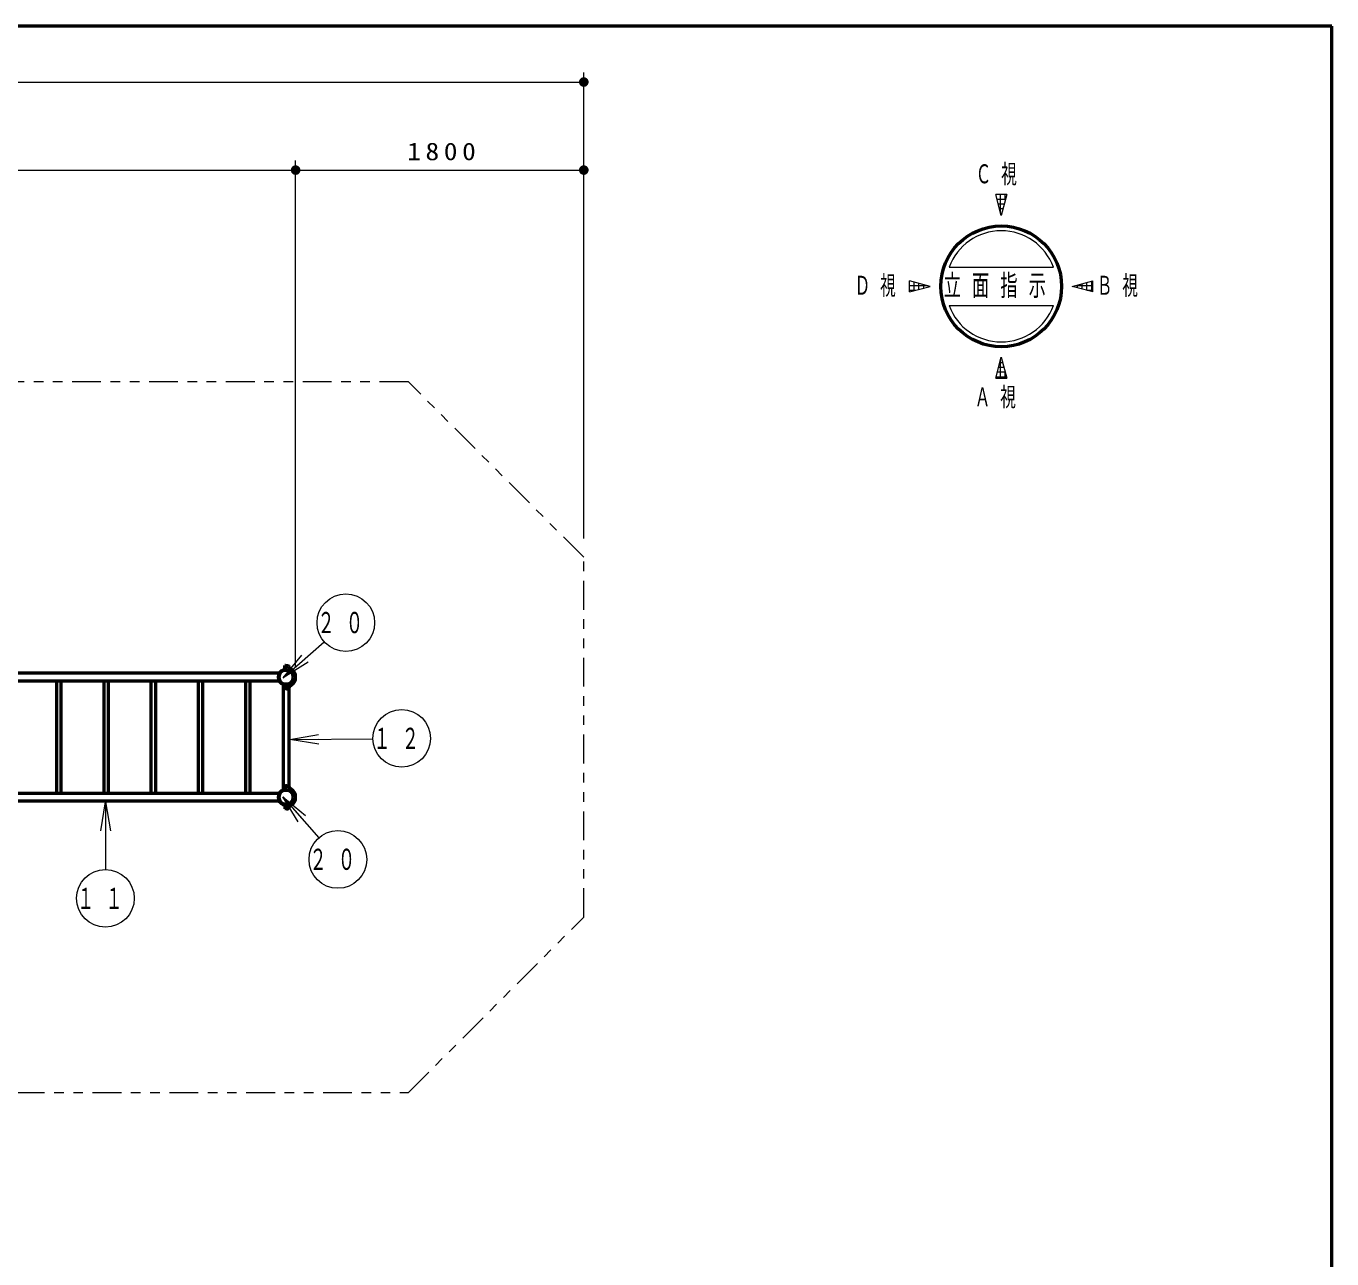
# Model space of a CAD drawing. Units: millimetres on the paper, scale 1:60. Extents: x -385 to 0, y -594 to 267.
# Drawn here: x -135.9 to 0, y 138.7 to 267 of the extents above; entities that cross this region are included whole.
import ezdxf

# ---------------------------------------------------------------- set-up
doc = ezdxf.new("R2010")
doc.units = ezdxf.units.MM
doc.linetypes.add('USER1', pattern=[4.5, 2.5, -2])
doc.linetypes.add('USER3', pattern=[8, 3, -1, 1, -1, 1, -1])
doc.layers.add('LY_1', color=140, linetype='Continuous', lineweight=50)
doc.styles.add('ＭＳ ゴシック', font='')
doc.styles.get('ＭＳ ゴシック').set_extended_font_data('MS Gothic')

# ---------------------------------------------------------------- blocks, each defined once
blk = doc.blocks.new('filled_dot')
at = {"color": 0, "linetype": 'Continuous', "lineweight": -2, "const_width": 1.25}
blk.add_lwpolyline([(-0.625, 0, 1), (0.625, 0, 1)], format="xyb", close=True, dxfattribs=at)

msp = doc.modelspace()

# ---------------------------------------------------------------- linework, layer by layer
at = {"layer": 'LY_1', "color": 7}
for p, q in [((0, 267), (-385, 267)), ((0, 0), (0, 267))]:
    msp.add_line(p, q, dxfattribs=at)
at = {"layer": 'LY_1', "color": 7, "lineweight": 13}
for p, q in [((-356.704, 261.178), (-77.887, 261.178)), ((-77.887, 213.654), (-77.887, 262.178)), ((-107.887, 200.228), (-107.887, 253.011)), ((-323.371, 252.011), (-107.887, 252.011)), ((-107.887, 252.011), (-77.887, 252.011)), ((-33.846, 249.456), (-35.004, 249.456)), ((-34.425, 247.296), (-35.004, 249.456)), ((-35, 249.442), (-35, 249.456)), ((-34.881, 249), (-33.968, 249)), ((-34.5, 247.576), (-34.5, 249.456)), ((-33.846, 249.456), (-34.425, 247.296)), ((-34, 248.882), (-34, 249.456)), ((-34.747, 248.5), (-34.102, 248.5)), ((-34.614, 248), (-34.236, 248)), ((-34.48, 247.5), (-34.37, 247.5)), ((-39.854, 241.91), (-28.996, 241.91)), ((-43.97, 239.332), (-43.97, 240.489)), ((-41.81, 239.91), (-43.97, 240.489)), ((-43.97, 240), (-42.145, 240)), ((-43.97, 239.332), (-41.81, 239.91)), ((-43.97, 239.5), (-43.342, 239.5)), ((-43.5, 239.458), (-43.5, 240.363)), ((-43, 239.592), (-43, 240.229)), ((-42.5, 239.726), (-42.5, 240.095)), ((-42, 239.86), (-42, 239.961)), ((-27.039, 239.91), (-24.879, 240.489)), ((-24.879, 239.332), (-27.039, 239.91)), ((-27, 239.9), (-27, 239.921)), ((-26.705, 240), (-24.879, 240)), ((-26.5, 239.766), (-26.5, 240.055)), ((-26, 239.632), (-26, 240.189)), ((-25.508, 239.5), (-24.879, 239.5)), ((-25.5, 239.498), (-25.5, 240.323)), ((-25, 239.364), (-25, 240.457)), ((-24.879, 239.332), (-24.879, 240.489)), ((-39.854, 237.91), (-28.996, 237.91)), ((-35.004, 230.365), (-34.425, 232.525)), ((-34.432, 232.5), (-34.418, 232.5)), ((-34.425, 232.525), (-33.846, 230.365)), ((-34.699, 231.5), (-34.15, 231.5)), ((-34.565, 232), (-34.284, 232)), ((-34.5, 230.365), (-34.5, 232.244)), ((-35.004, 230.365), (-33.846, 230.365)), ((-35, 230.365), (-35, 230.378)), ((-34.967, 230.5), (-33.882, 230.5)), ((-34.833, 231), (-34.016, 231)), ((-34, 230.365), (-34, 230.939)), ((-109.179, 199.168), (-104.916, 202.915)), ((-109.179, 199.168), (-107.255, 201.524)), ((-109.179, 199.168), (-106.925, 201.149)), ((-106.595, 200.773), (-109.179, 199.168)), ((-108.49, 192.721), (-105.496, 193.256)), ((-108.49, 192.721), (-99.843, 192.823)), ((-108.49, 192.721), (-105.491, 192.756)), ((-105.485, 192.256), (-108.49, 192.721)), ((-107.614, 184.18), (-109.219, 186.764)), ((-109.219, 186.764), (-106.863, 184.84)), ((-109.219, 186.764), (-107.239, 184.51)), ((-109.219, 186.764), (-105.473, 182.501)), ((-128.176, 183.244), (-127.67, 186.243)), ((-127.67, 186.243), (-127.684, 179.203)), ((-127.67, 186.243), (-127.676, 183.243)), ((-127.67, 186.243), (-127.176, 183.242))]:
    msp.add_line(p, q, dxfattribs=at)
at = {"layer": 'LY_1', "color": 7, "linetype": 'USER3', "lineweight": 13}
for p, q in [((-96.153, 229.97), (-239.719, 229.97)), ((-77.887, 211.704), (-96.153, 229.97)), ((-77.887, 174.251), (-77.887, 211.704)), ((-96.153, 155.985), (-77.887, 174.251)), ((-185.031, 155.985), (-96.153, 155.985))]:
    msp.add_line(p, q, dxfattribs=at)
at = {"layer": 'LY_1'}
for p, q in [((-109.03, 200.034), (-109.03, 200.428)), ((-108.93, 200.428), (-109.03, 200.428)), ((-108.93, 199.976), (-108.93, 200.428)), ((-108.862, 200.009), (-108.862, 200.402)), ((-108.828, 200.435), (-108.697, 200.43)), ((-109.593, 199.633), (-145.682, 199.633)), ((-109.593, 198.823), (-145.682, 198.823)), ((-132.781, 198.823), (-132.781, 187.133)), ((-132.327, 198.823), (-132.327, 187.133)), ((-127.864, 198.823), (-127.864, 187.133)), ((-127.411, 198.823), (-127.411, 187.133)), ((-122.947, 198.823), (-122.947, 187.133)), ((-122.494, 198.823), (-122.494, 187.133)), ((-118.031, 198.823), (-118.031, 187.133)), ((-117.577, 198.823), (-117.577, 187.133)), ((-113.114, 198.823), (-113.114, 187.133)), ((-112.661, 198.823), (-112.661, 187.133)), ((-109.171, 198.461), (-109.171, 187.495)), ((-109.03, 198.028), (-109.03, 198.422)), ((-108.93, 198.028), (-109.03, 198.028)), ((-108.93, 198.028), (-108.93, 198.479)), ((-108.862, 198.447), (-108.862, 198.054)), ((-108.824, 198.021), (-108.697, 198.025)), ((-108.604, 198.125), (-108.604, 187.83)), ((-108.93, 187.928), (-109.03, 187.928)), ((-109.03, 187.928), (-109.03, 187.534)), ((-108.93, 187.928), (-108.93, 187.477)), ((-108.862, 187.509), (-108.862, 187.902)), ((-108.824, 187.935), (-108.697, 187.93)), ((-109.593, 187.133), (-145.682, 187.133)), ((-109.593, 186.323), (-145.682, 186.323)), ((-109.702, 186.149), (-109.704, 186.147)), ((-109.03, 185.922), (-109.03, 185.528)), ((-108.93, 185.528), (-109.03, 185.528)), ((-108.93, 185.98), (-108.93, 185.528)), ((-108.862, 185.947), (-108.862, 185.554)), ((-108.828, 185.521), (-108.697, 185.525))]:
    msp.add_line(p, q, dxfattribs=at)
at = {"layer": 'LY_1', "color": 7, "linetype": 'USER1', "lineweight": 13}
for p, q in [((-108.93, 200.278), (-109.03, 200.278)), ((-108.93, 200.095), (-109.03, 200.095)), ((-108.93, 198.361), (-109.03, 198.361)), ((-108.93, 198.178), (-109.03, 198.178)), ((-108.93, 187.778), (-109.03, 187.778)), ((-108.93, 187.595), (-109.03, 187.595)), ((-108.93, 185.861), (-109.03, 185.861)), ((-108.93, 185.678), (-109.03, 185.678))]:
    msp.add_line(p, q, dxfattribs=at)
at = {"layer": 'LY_1'}
for centre, radius in [((-34.425, 239.91), 6.286), ((-108.887, 199.228), 0.743), ((-108.887, 186.728), 0.743)]:
    msp.add_circle(centre, radius, dxfattribs=at)
at = {"layer": 'LY_1', "color": 7, "lineweight": 13}
for centre in [(-102.662, 204.895), (-96.844, 192.858), (-103.492, 180.247), (-127.69, 176.203)]:
    msp.add_circle(centre, 3, dxfattribs=at)
for start, end in [(20.22325, 159.77675), (200.22325, 339.77675)]:
    msp.add_arc((-34.425, 239.91), 5.786, start, end, dxfattribs=at)
at = {"layer": 'LY_1'}
for centre, radius, start, end in [((-108.88, 199.228), 0.82, 93.49581, 266.50419), ((-108.88, 199.228), 0.75, 93.82255, 266.17745), ((-108.829, 200.402), 0.0333, 88, 180), ((-108.829, 200.009), 0.0333, 180, 265.72934), ((-108.887, 199.228), 0.75, 0, 85.72934), ((-108.709, 200.347), 0.0833, 27.45884, 88), ((-107.896, 200.77), 0.833, 207.45884, 237.27281), ((-108.887, 199.228), 1, 0, 57.2728), ((-108.887, 199.228), 0.75, 274.27066, 0), ((-108.887, 199.228), 1, 302.72719, 0), ((-108.829, 198.447), 0.0333, 94.27066, 180), ((-108.829, 198.054), 0.0333, 180, 272), ((-108.709, 198.108), 0.0833, 272, 332.54116), ((-107.896, 197.686), 0.833, 122.72719, 152.54116), ((-108.829, 187.902), 0.0333, 88, 180), ((-108.709, 187.847), 0.0833, 27.45884, 88), ((-107.896, 188.27), 0.833, 207.45884, 237.27281), ((-108.88, 186.728), 0.82, 93.49581, 266.50419), ((-108.88, 186.728), 0.75, 93.82255, 266.17745), ((-108.829, 187.509), 0.0333, 180, 265.72934), ((-108.887, 186.728), 0.75, 0, 85.72934), ((-108.887, 186.728), 0.75, 274.27066, 0), ((-108.887, 186.728), 1, 0, 57.2728), ((-108.887, 186.728), 1, 302.72719, 0), ((-108.829, 185.947), 0.0333, 94.27066, 180), ((-108.829, 185.554), 0.0333, 180, 272), ((-108.709, 185.608), 0.0833, 272, 332.54116), ((-107.896, 185.186), 0.833, 122.72719, 152.54116)]:
    msp.add_arc(centre, radius, start, end, dxfattribs=at)

# ---------------------------------------------------------------- block references
at = {"layer": 'LY_1', "color": 7, "lineweight": 13, "xscale": 0.4, "yscale": 0.4, "rotation": 180}
for p in [(-77.887, 261.178), (-107.887, 252.011), (-77.887, 252.011)]:
    msp.add_blockref('filled_dot', p, dxfattribs=at)
at = {"layer": 'LY_1', "color": 7, "lineweight": 13, "xscale": 0.4, "yscale": 0.4}
msp.add_blockref('filled_dot', (-107.887, 252.011), dxfattribs=at)

# ---------------------------------------------------------------- texts
at = {"layer": 'LY_1', "color": 7, "style": 'ＭＳ ゴシック'}
for s, insert, char_height, attachment_point in [('\\T1.33;\\W1.15;1800', (-92.466, 253.011), 1.833, 8), ('\\T1.64;\\W0.6;Ｃ視', (-34.425, 251.516), 1.979, 5), ('\\T1.64;\\W0.6;Ｄ視', (-47.03, 239.91), 1.979, 5), ('\\T1.64;\\W0.6;立面指示', (-40.425, 239.91), 2.199, 4), ('\\T1.64;\\W0.6;Ｂ視', (-21.819, 239.91), 1.979, 5), ('\\T1.64;\\W0.6;Ａ視', (-34.525, 228.305), 1.979, 5), ('\\T1.64;\\W0.6;２０', (-102.662, 204.895), 2.199, 5), ('\\T1.64;\\W0.6;１２', (-96.844, 192.858), 2.199, 5), ('\\T1.64;\\W0.6;２０', (-103.492, 180.247), 2.199, 5), ('\\T1.64;\\W0.6;１１', (-127.69, 176.203), 2.199, 5)]:
    msp.add_mtext(s, dxfattribs=dict(at, insert=insert, char_height=char_height, attachment_point=attachment_point))

doc.saveas('drawing.dxf')
